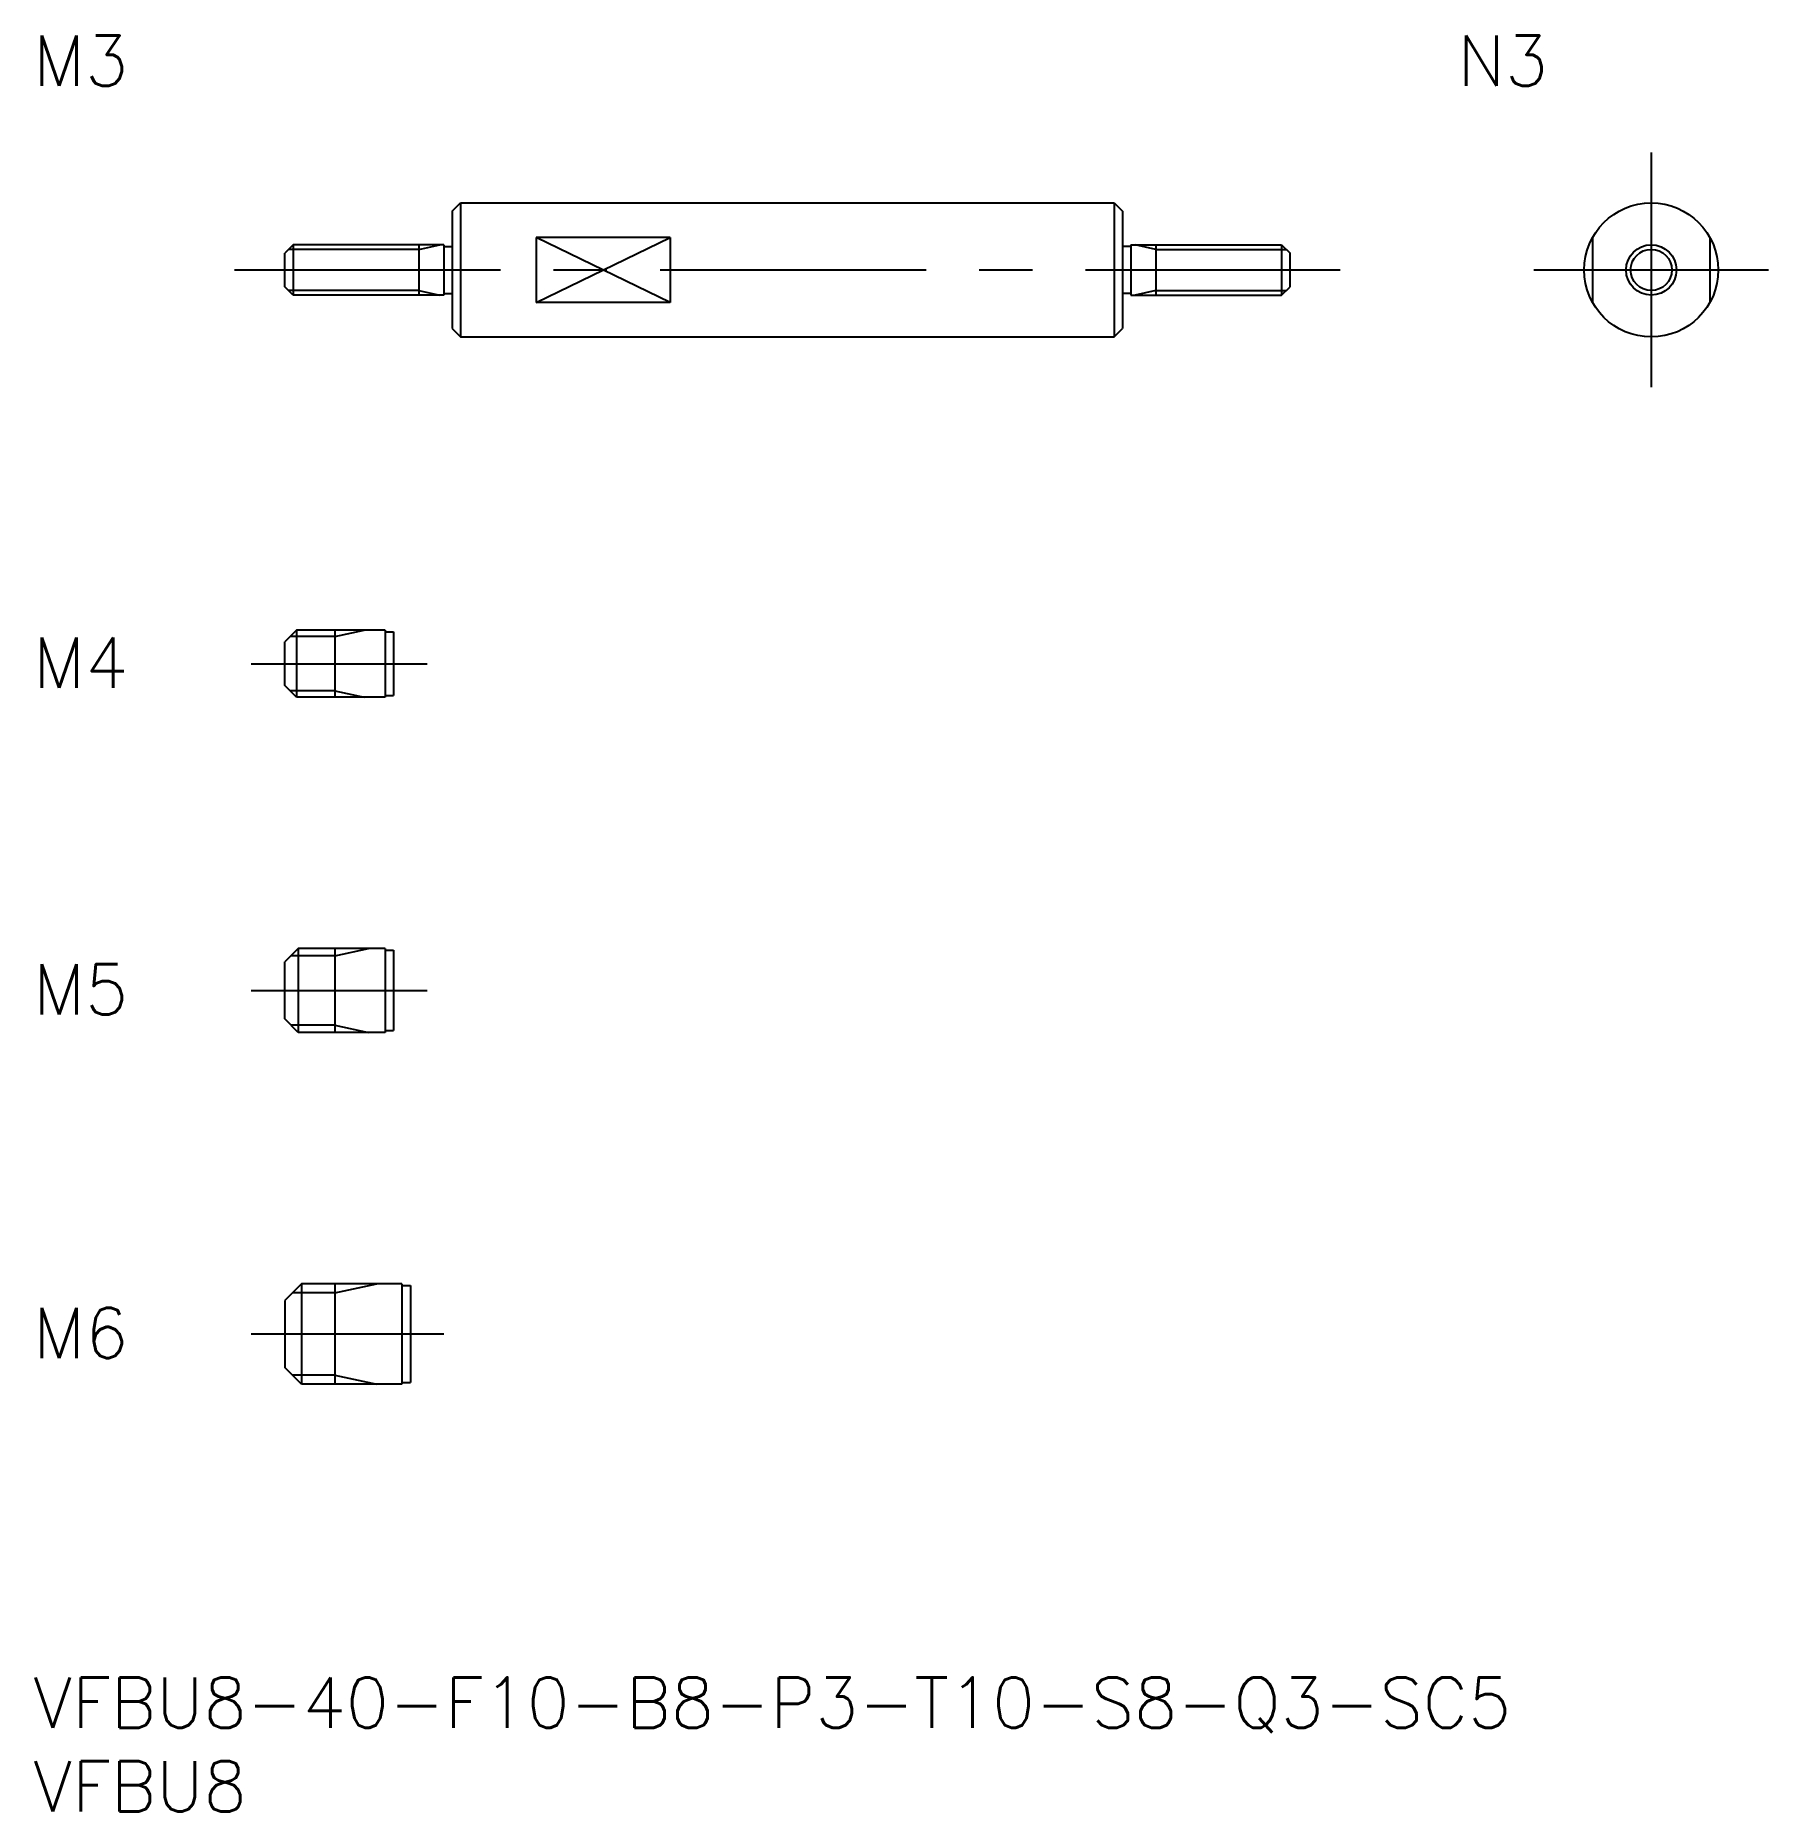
# Model space of a CAD drawing. Extents: x 0 to 104, y -8 to 98.
import ezdxf

# ---------------------------------------------------------------- set-up
doc = ezdxf.new("R2010")
doc.units = 0
doc.header["$LTSCALE"] = 0.5
doc.linetypes.add('CENTER', pattern=[50.8, 31.75, -6.35, 6.35, -6.35])
doc.linetypes.add('DASHED', pattern=[19.05, 12.7, -6.35])
for name, color, linetype in [('MSM_CENTER', 1, 'CENTER'), ('MSM_CONTINUOUS', 7, 'CONTINUOUS'), ('MSM_DASHED', 4, 'DASHED'), ('MSM_NARROW', 5, 'CONTINUOUS'), ('MSM_PART_NUMBER', 7, 'CONTINUOUS')]:
    doc.layers.add(name, color=color, linetype=linetype)
doc.styles.get("Standard").update_dxf_attribs({"font": 'txt.shx', "height": 1, "bigfont": 'bigfont.shx'})

# ---------------------------------------------------------------- blocks, each defined once
blk = doc.blocks.new('*U12')
at = {"layer": 'MSM_PART_NUMBER'}
blk.add_text('VFBU8-40-F10-B8-P3-T10-S8-Q3-SC5', height=3, dxfattribs=at).set_placement((0, -3))
blk = doc.blocks.new('*U13')
at = {"layer": 'MSM_PART_NUMBER'}
blk.add_text('VFBU8', height=3, dxfattribs=at).set_placement((0, -8))
blk = doc.blocks.new('*U14')
at = {"layer": 'MSM_PART_NUMBER'}
blk.add_text('M6', height=3, dxfattribs=at).set_placement((0, 19.06))
blk = doc.blocks.new('*U15')
at = {"layer": 'MSM_PART_NUMBER'}
blk.add_text('M5', height=3, dxfattribs=at).set_placement((0, 39.56))
blk = doc.blocks.new('*U16')
at = {"layer": 'MSM_PART_NUMBER'}
blk.add_text('M4', height=3, dxfattribs=at).set_placement((0, 59.06))
blk = doc.blocks.new('*U17')
at = {"layer": 'MSM_PART_NUMBER'}
blk.add_text('M3', height=3, dxfattribs=at).set_placement((0, 94.99))
blk = doc.blocks.new('*U18')
at = {"layer": 'MSM_PART_NUMBER'}
blk.add_text('N3', height=3, dxfattribs=at).set_placement((85, 94.99))

msp = doc.modelspace()

# ---------------------------------------------------------------- linework, layer by layer
at = {"layer": 'MSM_CENTER'}
for p, q in [((96.56, 91), (96.56, 77)), ((12, 84), (78, 84)), ((89.56, 84), (103.56, 84)), ((13, 60.5), (23.5, 60.5)), ((13, 41), (23.5, 41)), ((13, 20.5), (24.5, 20.5))]:
    msp.add_line(p, q, dxfattribs=at)
at = {"layer": 'MSM_CONTINUOUS'}
for p, q in [((25, 87.5), (25.5, 88)), ((25.5, 88), (64.5, 88)), ((25.5, 88), (25.5, 80)), ((64.5, 88), (64.5, 80)), ((64.5, 88), (65, 87.5)), ((25, 87.5), (25, 80.5)), ((65, 87.5), (65, 80.5)), ((30, 85.94), (30, 82.06)), ((38, 85.94), (30, 85.94)), ((38, 85.94), (38, 82.06)), ((15.5, 85.5), (15, 85)), ((15, 83), (15, 85)), ((24.5, 85.5), (15.5, 85.5)), ((15.5, 85.5), (15.5, 82.5)), ((23, 85.5), (23, 82.5)), ((24.5, 85.5), (24.5, 82.5)), ((24.5, 85.4), (25, 85.4)), ((65.5, 85.4), (65, 85.4)), ((65.5, 85.5), (74.5, 85.5)), ((65.5, 85.5), (65.5, 82.5)), ((67, 85.5), (67, 82.5)), ((74.5, 85.5), (75, 85)), ((74.5, 85.5), (74.5, 82.5)), ((75, 83), (75, 85)), ((15.5, 82.5), (15, 83)), ((74.5, 82.5), (75, 83)), ((24.5, 82.5), (15.5, 82.5)), ((24.5, 82.6), (25, 82.6)), ((38, 82.06), (30, 82.06)), ((65.5, 82.6), (65, 82.6)), ((65.5, 82.5), (74.5, 82.5)), ((25, 80.5), (25.5, 80)), ((25.5, 80), (64.5, 80)), ((64.5, 80), (65, 80.5)), ((15.7, 62.5), (15, 61.8)), ((15, 59.2), (15, 61.8)), ((21, 62.5), (15.7, 62.5)), ((15.7, 62.5), (15.7, 58.5)), ((18, 62.5), (18, 58.5)), ((21, 62.5), (21, 58.5)), ((21, 62.4), (21.5, 62.4)), ((21.5, 62.4), (21.5, 58.6)), ((15.7, 58.5), (15, 59.2)), ((21, 58.5), (15.7, 58.5)), ((21, 58.6), (21.5, 58.6)), ((15.8, 43.5), (15, 42.7)), ((21, 43.5), (15.8, 43.5)), ((15.8, 43.5), (15.8, 38.5)), ((18, 43.5), (18, 38.5)), ((21, 43.5), (21, 38.5)), ((15, 39.3), (15, 42.7)), ((21, 43.4), (21.5, 43.4)), ((21.5, 43.4), (21.5, 38.6)), ((15.8, 38.5), (15, 39.3)), ((21, 38.5), (15.8, 38.5)), ((21, 38.6), (21.5, 38.6)), ((16, 23.5), (15, 22.5)), ((22, 23.5), (16, 23.5)), ((16, 23.5), (16, 17.5)), ((18, 23.5), (18, 17.5)), ((22, 23.5), (22, 17.5)), ((22, 23.4), (22.5, 23.4)), ((22.5, 23.4), (22.5, 17.6)), ((15, 22.5), (15, 18.5)), ((16, 17.5), (15, 18.5)), ((22, 17.5), (16, 17.5)), ((22, 17.6), (22.5, 17.6))]:
    msp.add_line(p, q, dxfattribs=at)
for radius in [4, 1.5]:
    msp.add_circle((96.56, 84), radius, dxfattribs=at)
at = {"layer": 'MSM_DASHED'}
for p, q in [((93.06, 85.94), (93.06, 82.06)), ((100.06, 85.94), (100.06, 82.06))]:
    msp.add_line(p, q, dxfattribs=at)
at = {"layer": 'MSM_NARROW'}
for p, q in [((30, 82.06), (38, 85.94)), ((38, 82.06), (30, 85.94)), ((23, 85.23), (15.23, 85.23)), ((23, 85.23), (24.25, 85.5)), ((67, 85.23), (65.75, 85.5)), ((67, 85.23), (74.77, 85.23)), ((23, 82.77), (15.23, 82.77)), ((23, 82.77), (24.25, 82.5)), ((67, 82.77), (65.75, 82.5)), ((67, 82.77), (74.77, 82.77)), ((18, 62.12), (15.32, 62.12)), ((18, 62.12), (19.75, 62.5)), ((18, 58.88), (15.32, 58.88)), ((18, 58.88), (19.75, 58.5)), ((18, 43.07), (20, 43.5)), ((18, 43.07), (15.37, 43.07)), ((18, 38.93), (15.37, 38.93)), ((18, 38.93), (20, 38.5)), ((18, 22.96), (20.5, 23.5)), ((18, 22.96), (15.46, 22.96)), ((18, 18.04), (15.46, 18.04)), ((18, 18.04), (20.5, 17.5))]:
    msp.add_line(p, q, dxfattribs=at)
msp.add_circle((96.56, 84), 1.23, dxfattribs=at)

# ---------------------------------------------------------------- block references
at = {"layer": 'MSM_CONTINUOUS'}
for name in ['*U17', '*U18', '*U16', '*U15', '*U14', '*U12', '*U13']:
    msp.add_blockref(name, (0, 0), dxfattribs=at)

doc.saveas('drawing.dxf')
